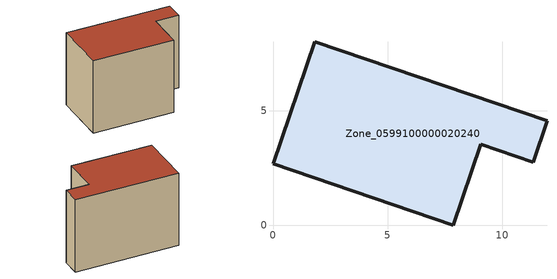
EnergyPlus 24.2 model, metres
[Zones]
Zone_0599100000020240
 floor ground (C_G): 1.82,8.01 11.95,4.55 11.34,2.75 9.06,3.53 7.86,0 0,2.68 z0
 wall outside (C_F): 11.95,4.55 1.82,8.01 0,2.68 7.86,0 9.06,3.53 11.34,2.75 11.95,4.55 z0:7.81
 roof outside (C_R): 1.82,8.01 0,2.68 7.86,0 9.06,3.53 11.34,2.75 11.95,4.55 z7.81
[BUILDING]
Pand.0599100000020240: North Axis=0; Terrain=City; Loads Convergence Tolerance Value=0.04; Temperature Convergence Tolerance Value=0.4; Solar Distribution=FullExterior; Maximum Number of Warmup Days=25; Minimum Number of Warmup Days=1
[Site:Location]
Rotterdam.The.Hague.AP_ZH_NLD Design_Conditions: Latitude=51.96; Longitude=4.45; Time Zone=1; Elevation=-4.5
[SITE:GROUNDTEMPERATURE:BUILDINGSURFACE]
18, 18, 18, 18, 18, 18, 18, 18, 18, 18, 18, 18
[MATERIAL] Thermal Absorptance=0.9; Solar Absorptance=0.7; Visible Absorptance=0.7
Name | Roughness | Thickness | Conductivity | Density | Specific Heat
G.TC.1975-1991 | MediumSmooth | 0.15 | 0.288461 | 540 | 1210
F.TC.1975-1991 | Rough | 0.3 | 0.230769 | 1920 | 840
R.TC.1975-1991 | MediumRough | 0.2 | 0.153846 | 1500 | 1000
[CONSTRUCTION]
C_G: G.TC.1975-1991
C_F: F.TC.1975-1991
C_R: R.TC.1975-1991
[ZONE]
Zone_0599100000020240: Type=1; Multiplier=1; Ceiling Height=Autocalculate; Volume=Autocalculate; Floor Area=autocalculate; Part of Total Floor Area=Yes
[ZONEINFILTRATION:DESIGNFLOWRATE]
Infil_Zone_0599100000020240: Zone or ZoneList or Space or SpaceList=Zone_0599100000020240; Schedule=AlwaysOn; Design Flow Rate Calculation Method=Flow/Area; Flow Rate per Floor Area=0.003; Constant Term Coefficient=1; Temperature Term Coefficient=0; Velocity Term Coefficient=0; Velocity Squared Term Coefficient=0
[HVACTEMPLATE:ZONE:IDEALLOADSAIRSYSTEM]
Zone_0599100000020240: Maximum Heating Supply Air Temperature=50; Minimum Cooling Supply Air Temperature=13; Maximum Heating Supply Air Humidity Ratio=0.0156; Minimum Cooling Supply Air Humidity Ratio=0.0077; Heating Limit=NoLimit; Cooling Limit=NoLimit; Dehumidification Control Type=ConstantSensibleHeatRatio; Cooling Sensible Heat Ratio=0.7; Dehumidification Setpoint=60; Humidification Control Type=None; Humidification Setpoint=30; Outdoor Air Method=None; Outdoor Air Flow Rate per Person=0.00944; Outdoor Air Flow Rate per Zone Floor Area=0; Outdoor Air Flow Rate per Zone=0; Demand Controlled Ventilation Type=None; Outdoor Air Economizer Type=NoEconomizer; Heat Recovery Type=None; Sensible Heat Recovery Effectiveness=0.7; Latent Heat Recovery Effectiveness=0.65
[ZONECONTROL:THERMOSTAT]
ThermostatControl_Zone_0599100000020240: Zone or ZoneList=Zone_0599100000020240; Control Type Schedule=DualSetpointControlType; Control 1=Thermostat_Zone_0599100000020240; Temperature Difference Between Cutout And Setpoint=0
[THERMOSTATSETPOINT:DUALSETPOINT]
Thermostat_Zone_0599100000020240: Heating Setpoint Temperature Schedule=HeatingSetpoint_Zone_0599100000020240; Cooling Setpoint Temperature Schedule=CoolingSetpoint_Zone_0599100000020240
[SCHEDULE:COMPACT]
HeatingSetpoint_Zone_0599100000020240: Through: 12/31, For: AllDays, Until: 24:00, 21
CoolingSetpoint_Zone_0599100000020240: Through: 12/31, For: AllDays, Until: 24:00, 24
DualSetpointControlType: Through: 12/31, For: AllDays, Until: 24:00, 4
AlwaysOn: Through: 12/31, For: AllDays, Until: 24:00, 1
